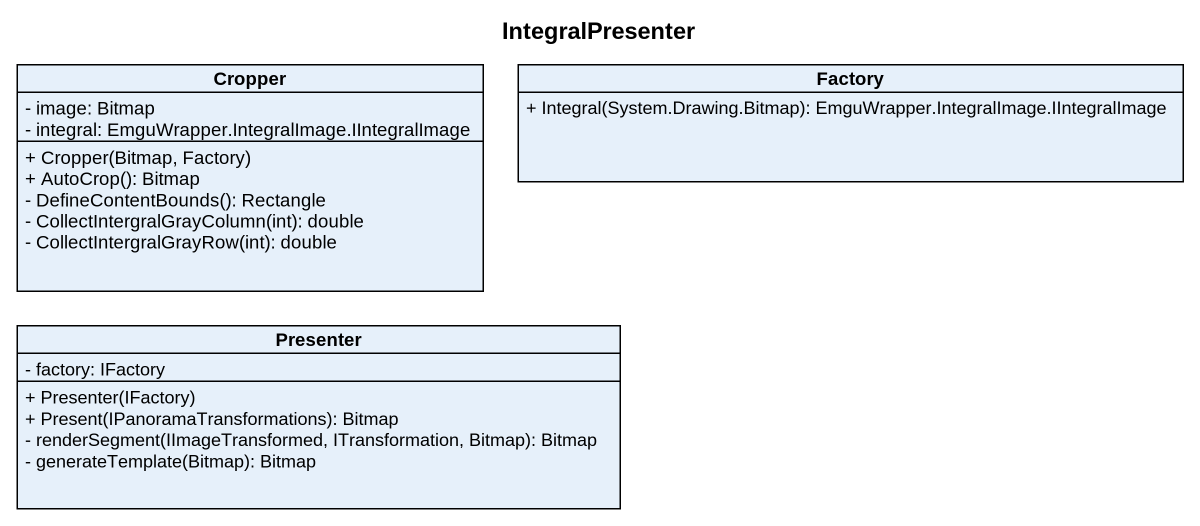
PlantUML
@startuml
title IntegralPresenter
hide circle
hide empty members
skinparam classAttributeIconSize 0
class Cropper {
  - image: Bitmap
  - integral: EmguWrapper.IntegralImage.IIntegralImage
  + Cropper(Bitmap, Factory)
  + AutoCrop(): Bitmap
  - DefineContentBounds(): Rectangle
  - CollectIntergralGrayColumn(int): double
  - CollectIntergralGrayRow(int): double
}
class Factory {
  + Integral(System.Drawing.Bitmap): EmguWrapper.IntegralImage.IIntegralImage
}
class Presenter {
  - factory: IFactory
  + Presenter(IFactory)
  + Present(IPanoramaTransformations): Bitmap
  - renderSegment(IImageTransformed, ITransformation, Bitmap): Bitmap
  - generateTemplate(Bitmap): Bitmap
}
@enduml
